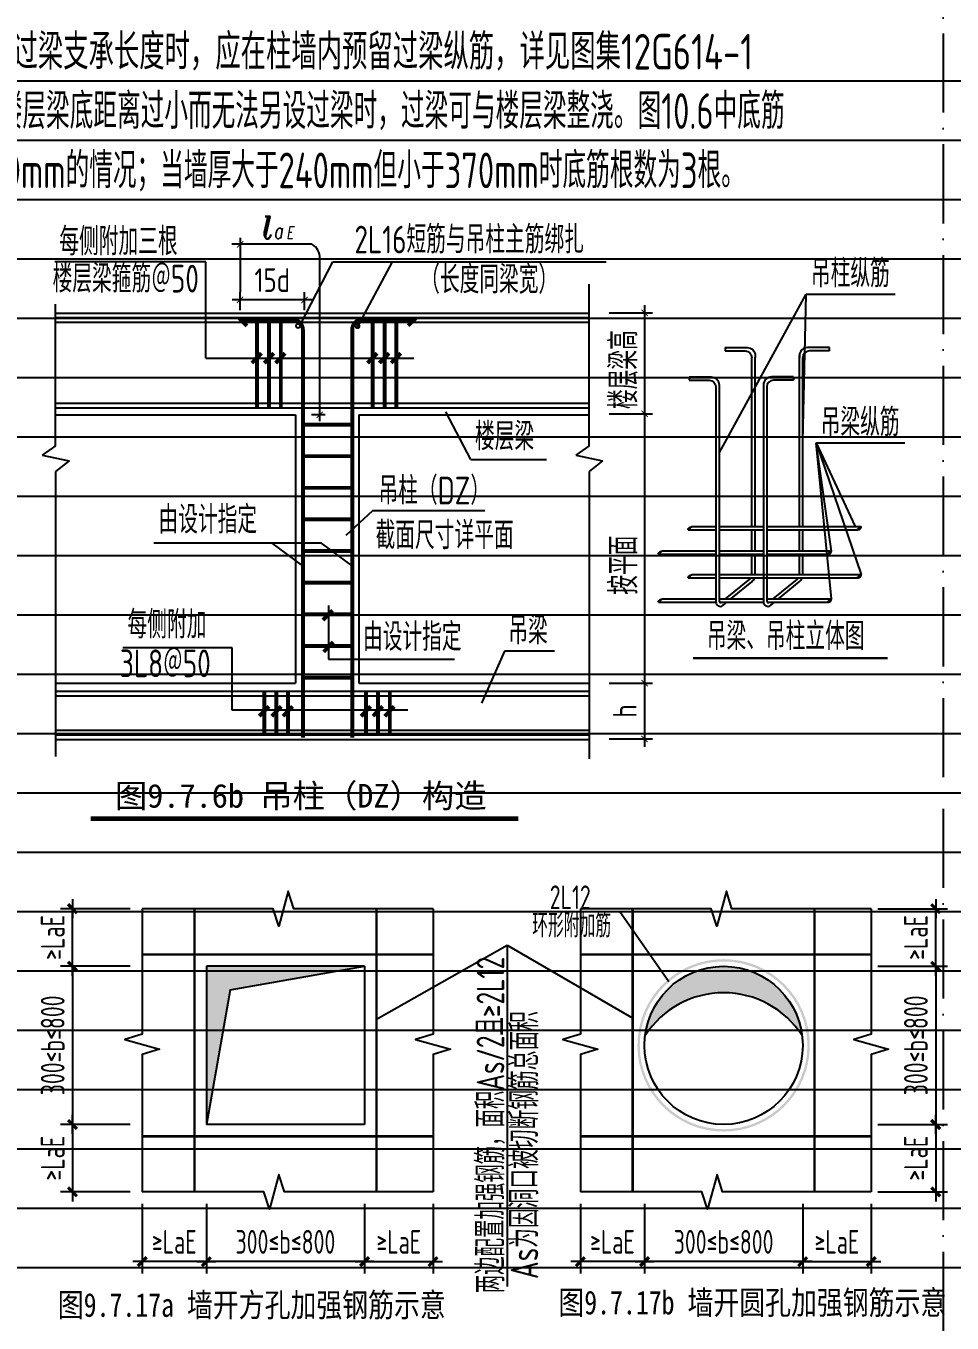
# Model space of a CAD drawing. Extents: x -1058961 to 23600, y -449123 to 2751847.
# Drawn here: x -628217 to -616504, y -3024 to 13374 of the extents above; entities that cross this region are included whole.
import ezdxf
from ezdxf.enums import TextEntityAlignment as Align

# ---------------------------------------------------------------- set-up
doc = ezdxf.new("R2010")
doc.units = 0
doc.header["$LTSCALE"] = 1000
doc.linetypes.add('D1', pattern=[14, 10, -2, 0, -2])
doc.layers.get('0').update_dxf_attribs({"linetype": 'CONTINUOUS'})
doc.layers.get('DEFPOINTS').update_dxf_attribs({"linetype": 'CONTINUOUS'})
doc.layers.add('S-1-TEXT', color=7, linetype='CONTINUOUS', lineweight=18)
for name, color, linetype in [('S-DETL-DIM', 151, 'CONTINUOUS'), ('S-DETL-HATCH', 253, 'CONTINUOUS'), ('S-DETL-LINE1', 2, 'CONTINUOUS'), ('S-DETL-RBAR', 1, 'CONTINUOUS'), ('S-DETL-TEXT', 7, 'CONTINUOUS')]:
    doc.layers.add(name, color=color, linetype=linetype)
doc.styles.add('-仿宋_GB2312', font='tssdeng2.shx', dxfattribs={"width": 0.8, "height": 300, "bigfont": '@extfont2.shx'})
doc.styles.add('TS', font='tssdeng.shx', dxfattribs={"width": 0.7, "bigfont": 'tssdchn.shx'})
doc.styles.add('TSSD_DIMENSION', font='Tssdeng.shx', dxfattribs={"width": 0.7, "bigfont": 'tssdchn.shx'})
doc.styles.add('TSSD_REIN', font='tssdeng.shx', dxfattribs={"width": 0.7, "height": 300, "bigfont": 'tssdchn.shx'})
doc.styles.add('zhh1', font='italict.shx', dxfattribs={"bigfont": 'hztxt.shx'})
doc.styles.add('黑体', font='simhei.ttf')
doc.dimstyles.new('DIM25', dxfattribs={"dimtxt": 300, "dimasz": 0.8, "dimexe": 150, "dimexo": 150, "dimgap": 100, "dimtad": 1, "dimdec": 0, "dimlfac": 0.25, "dimrnd": 1, "dimzin": 0, "dimdsep": 46, "dimtxsty": 'TS', "dimblk": '_DIMX', "dimcen": 0, "dimclrd": 256, "dimclre": 256, "dimclrt": 43, "dimadec": 1, "dimazin": 0, "dimtfac": 1, "dimtdec": 0, "dimtix": 1, "dimtmove": 2, "dimatfit": 3, "dimldrblk": 'ARCHTICK', "dimfxl": 0, "dimtolj": 1, "dimtzin": 1, "dimarcsym": 0})
doc.dimstyles.new('TSSD_100_100$0', dxfattribs={"dimtxt": 300, "dimasz": 80, "dimexe": 100, "dimexo": 250, "dimgap": 100, "dimtad": 1, "dimdec": 0, "dimzin": 0, "dimdsep": 46, "dimtxsty": 'TSSD_DIMENSION', "dimblk": 'ARCHTICK', "dimcen": 0, "dimdle": 100, "dimclrd": 3, "dimclre": 3, "dimclrt": 7, "dimadec": 0, "dimazin": 0, "dimtfac": 1, "dimtdec": 0, "dimtix": 1, "dimtmove": 2, "dimatfit": 3, "dimldrblk": 'ARCHTICK', "dimfxl": 0, "dimtolj": 1, "dimtzin": 0, "dimarcsym": 0})

# ---------------------------------------------------------------- blocks, each defined once
blk = doc.blocks.new('_DIMX')
blk.add_line((-150, 0), (150, 0))
at = {"const_width": 50}
blk.add_lwpolyline([(-70, -70), (70, 70)], dxfattribs=at)
blk = doc.blocks.new('*D3458')
at = {"layer": 'DEFPOINTS', "color": 0}
for p in [(-620393.7831878712, -1365.946174876037), (-618393.7831878712, -1365.946174875571), (-620393.7831878712, -2247.537053352426)]:
    blk.add_point(p, dxfattribs=at)
at = {"layer": 'S-DETL-DIM', "lineweight": -2}
for p, q in [((-620393.7831878712, -1515.946174876037), (-620393.7831878712, -2397.537053352426)), ((-618393.7831878712, -1515.946174875571), (-618393.7831878712, -2397.537053352426)), ((-618394.5831878713, -2247.537053352426), (-620392.9831878712, -2247.537053352426))]:
    blk.add_line(p, q, dxfattribs=at)
at = {"layer": 'S-DETL-DIM', "lineweight": -2, "xscale": 0.8, "yscale": 0.8, "zscale": 0.8, "rotation": 180}
blk.add_blockref('_DIMX', (-620393.7831878712, -2247.537053352426), dxfattribs=at)
at = {"layer": 'S-DETL-DIM', "lineweight": -2, "xscale": 0.8, "yscale": 0.8, "zscale": 0.8}
blk.add_blockref('_DIMX', (-618393.7831878712, -2247.537053352426), dxfattribs=at)
at = {"layer": 'S-DETL-DIM', "color": 43, "insert": (-619393.7831878712, -1997.537053352426), "char_height": 300, "attachment_point": 5, "style": 'TS'}
blk.add_mtext('\\A1;300≤b≤800', dxfattribs=at)
blk = doc.blocks.new('_ArchTick')
at = {"color": 0, "linetype": 'ByBlock', "const_width": 0.15}
blk.add_lwpolyline([(-0.5, -0.5), (0.5, 0.5)], dxfattribs=at)
blk = doc.blocks.new('*D3459')
at = {"layer": 'DEFPOINTS', "color": 0}
for p in [(-621205.5724913253, -1365.946174876968), (-620393.7831878712, -1365.946174876037), (-621205.5724913253, -2247.537053352426)]:
    blk.add_point(p, dxfattribs=at)
at = {"layer": 'S-DETL-DIM', "lineweight": -2}
for p, q in [((-621205.5724913253, -1515.946174876968), (-621205.5724913253, -2397.537053352426)), ((-620393.7831878712, -1515.946174876037), (-620393.7831878712, -2397.537053352426)), ((-620394.5831878713, -2247.537053352426), (-621204.7724913253, -2247.537053352426))]:
    blk.add_line(p, q, dxfattribs=at)
at = {"layer": 'S-DETL-DIM', "lineweight": -2, "xscale": 0.8, "yscale": 0.8, "zscale": 0.8, "rotation": 180}
blk.add_blockref('_DIMX', (-621205.5724913253, -2247.537053352426), dxfattribs=at)
at = {"layer": 'S-DETL-DIM', "lineweight": -2, "xscale": 0.8, "yscale": 0.8, "zscale": 0.8}
blk.add_blockref('_DIMX', (-620393.7831878712, -2247.537053352426), dxfattribs=at)
at = {"layer": 'S-DETL-DIM', "color": 43, "insert": (-620799.6778395983, -1997.537053352426), "char_height": 300, "attachment_point": 5, "style": 'TS'}
blk.add_mtext('\\A1;≥LaE', dxfattribs=at)
blk = doc.blocks.new('*D3460')
at = {"layer": 'DEFPOINTS', "color": 0}
for p in [(-618393.7831878712, -1365.946174876037), (-617526.7375479917, -1365.946174877899), (-617526.7375479917, -2247.537053352426)]:
    blk.add_point(p, dxfattribs=at)
at = {"layer": 'S-DETL-DIM', "lineweight": -2}
for p, q in [((-618393.7831878712, -1515.946174876037), (-618393.7831878712, -2397.537053352426)), ((-617526.7375479917, -1515.946174877899), (-617526.7375479917, -2397.537053352426)), ((-618392.9831878712, -2247.537053352426), (-617527.5375479917, -2247.537053352426))]:
    blk.add_line(p, q, dxfattribs=at)
at = {"layer": 'S-DETL-DIM', "lineweight": -2, "xscale": 0.8, "yscale": 0.8, "zscale": 0.8, "rotation": 180}
blk.add_blockref('_DIMX', (-618393.7831878712, -2247.537053352426), dxfattribs=at)
at = {"layer": 'S-DETL-DIM', "lineweight": -2, "xscale": 0.8, "yscale": 0.8, "zscale": 0.8}
blk.add_blockref('_DIMX', (-617526.7375479917, -2247.537053352426), dxfattribs=at)
at = {"layer": 'S-DETL-DIM', "color": 43, "insert": (-617960.2603679314, -1997.537053352426), "char_height": 300, "attachment_point": 5, "style": 'TS'}
blk.add_mtext('\\A1;≥LaE', dxfattribs=at)
blk = doc.blocks.new('*D3461')
at = {"layer": 'DEFPOINTS', "color": 0}
for p in [(-617593.3847842718, -513.6466875609185), (-617593.3847842732, -1365.946174876968), (-616711.7939057964, -1365.946174876968)]:
    blk.add_point(p, dxfattribs=at)
at = {"layer": 'S-DETL-DIM', "lineweight": -2}
for p, q in [((-617443.3847842718, -513.6466875609185), (-616561.7939057964, -513.6466875609188)), ((-616711.7939057964, -514.4466875609186), (-616711.7939057964, -1365.146174876968)), ((-617443.3847842732, -1365.946174876968), (-616561.7939057964, -1365.946174876968))]:
    blk.add_line(p, q, dxfattribs=at)
at = {"layer": 'S-DETL-DIM', "lineweight": -2, "xscale": 0.8, "yscale": 0.8, "zscale": 0.8}
for p, rotation in [((-616711.7939057964, -513.6466875609186), 90), ((-616711.7939057964, -1365.946174876968), 270)]:
    blk.add_blockref('_DIMX', p, dxfattribs=dict(at, rotation=rotation))
at = {"layer": 'S-DETL-DIM', "color": 43, "insert": (-616961.7939057964, -939.7964312190427), "char_height": 300, "attachment_point": 5, "rotation": 90, "style": 'TS'}
blk.add_mtext('\\A1;≥LaE', dxfattribs=at)
blk = doc.blocks.new('*D3462')
at = {"layer": 'DEFPOINTS', "color": 0}
for p in [(-617593.3847842709, 2213.91191531744), (-616711.7939057964, 2213.911915317439), (-617593.3847842718, 1486.353312439081)]:
    blk.add_point(p, dxfattribs=at)
at = {"layer": 'S-DETL-DIM', "lineweight": -2}
for p, q in [((-617443.3847842709, 2213.911915317439), (-616561.7939057964, 2213.911915317439)), ((-616711.7939057964, 2214.711915317439), (-616711.7939057964, 2215.511915317439)), ((-616711.7939057964, 1486.353312439081), (-616711.7939057964, 2213.911915317439)), ((-617443.3847842718, 1486.353312439081), (-616561.7939057964, 1486.353312439081)), ((-616711.7939057964, 1485.553312439081), (-616711.7939057964, 1484.753312439081))]:
    blk.add_line(p, q, dxfattribs=at)
at = {"layer": 'S-DETL-DIM', "lineweight": -2, "xscale": 0.8, "yscale": 0.8, "zscale": 0.8}
for p, rotation in [((-616711.7939057964, 2213.911915317439), 270), ((-616711.7939057964, 1486.353312439081), 90)]:
    blk.add_blockref('_DIMX', p, dxfattribs=dict(at, rotation=rotation))
at = {"layer": 'S-DETL-DIM', "color": 43, "insert": (-616961.7939057964, 1850.132613878161), "char_height": 300, "attachment_point": 5, "rotation": 90, "style": 'TS'}
blk.add_mtext('\\A1;≥LaE', dxfattribs=at)
blk = doc.blocks.new('*D3463')
at = {"layer": 'DEFPOINTS', "color": 0}
for p in [(-617593.3847842718, 1486.353312439081), (-617593.3847842718, -513.6466875609185), (-616711.7939057964, -513.6466875609186)]:
    blk.add_point(p, dxfattribs=at)
at = {"layer": 'S-DETL-DIM', "lineweight": -2}
for p, q in [((-617443.3847842718, 1486.353312439081), (-616561.7939057964, 1486.353312439081)), ((-616711.7939057964, 1485.553312439081), (-616711.7939057964, -512.8466875609187)), ((-617443.3847842718, -513.6466875609185), (-616561.7939057964, -513.6466875609188))]:
    blk.add_line(p, q, dxfattribs=at)
at = {"layer": 'S-DETL-DIM', "lineweight": -2, "xscale": 0.8, "yscale": 0.8, "zscale": 0.8}
for p, rotation in [((-616711.7939057964, 1486.353312439081), 90), ((-616711.7939057964, -513.6466875609186), 270)]:
    blk.add_blockref('_DIMX', p, dxfattribs=dict(at, rotation=rotation))
at = {"layer": 'S-DETL-DIM', "color": 43, "insert": (-616961.7939057964, 486.3533124389822), "char_height": 300, "attachment_point": 5, "rotation": 90, "style": 'TS'}
blk.add_mtext('\\A1;300≤b≤800', dxfattribs=at)
blk = doc.blocks.new('*D3464')
at = {"layer": 'DEFPOINTS', "color": 0}
for p in [(-625935.4302260833, -1365.946174876968), (-623935.4302260833, -1365.946174876502), (-625935.4302260833, -2247.537053352891)]:
    blk.add_point(p, dxfattribs=at)
at = {"layer": 'S-DETL-DIM', "lineweight": -2}
for p, q in [((-625935.4302260833, -1515.946174876968), (-625935.4302260833, -2397.537053352891)), ((-623935.4302260833, -1515.946174876502), (-623935.4302260833, -2397.537053352891)), ((-623936.2302260833, -2247.537053352891), (-625934.6302260832, -2247.537053352891))]:
    blk.add_line(p, q, dxfattribs=at)
at = {"layer": 'S-DETL-DIM', "lineweight": -2, "xscale": 0.8, "yscale": 0.8, "zscale": 0.8, "rotation": 180}
blk.add_blockref('_DIMX', (-625935.4302260833, -2247.537053352891), dxfattribs=at)
at = {"layer": 'S-DETL-DIM', "lineweight": -2, "xscale": 0.8, "yscale": 0.8, "zscale": 0.8}
blk.add_blockref('_DIMX', (-623935.4302260833, -2247.537053352891), dxfattribs=at)
at = {"layer": 'S-DETL-DIM', "color": 43, "insert": (-624935.4302260833, -1997.537053352891), "char_height": 300, "attachment_point": 5, "style": 'TS'}
blk.add_mtext('\\A1;300≤b≤800', dxfattribs=at)
blk = doc.blocks.new('*D3465')
at = {"layer": 'DEFPOINTS', "color": 0}
for p in [(-626747.2195295369, -1365.946174877899), (-625935.4302260833, -1365.946174876968), (-626747.2195295369, -2247.537053353357)]:
    blk.add_point(p, dxfattribs=at)
at = {"layer": 'S-DETL-DIM', "lineweight": -2}
for p, q in [((-626747.2195295369, -1515.946174877899), (-626747.2195295369, -2397.537053353357)), ((-625935.4302260833, -1515.946174876968), (-625935.4302260833, -2397.537053353357)), ((-625936.2302260833, -2247.537053353357), (-626746.4195295369, -2247.537053353357))]:
    blk.add_line(p, q, dxfattribs=at)
at = {"layer": 'S-DETL-DIM', "lineweight": -2, "xscale": 0.8, "yscale": 0.8, "zscale": 0.8, "rotation": 180}
blk.add_blockref('_DIMX', (-626747.2195295369, -2247.537053353357), dxfattribs=at)
at = {"layer": 'S-DETL-DIM', "lineweight": -2, "xscale": 0.8, "yscale": 0.8, "zscale": 0.8}
blk.add_blockref('_DIMX', (-625935.4302260833, -2247.537053353357), dxfattribs=at)
at = {"layer": 'S-DETL-DIM', "color": 43, "insert": (-626341.3248778101, -1997.537053353357), "char_height": 300, "attachment_point": 5, "style": 'TS'}
blk.add_mtext('\\A1;≥LaE', dxfattribs=at)
blk = doc.blocks.new('*D3466')
at = {"layer": 'DEFPOINTS', "color": 0}
for p in [(-623935.4302260833, -1365.946174876968), (-623068.3845862037, -1365.946174877899), (-623068.3845862037, -2247.537053353357)]:
    blk.add_point(p, dxfattribs=at)
at = {"layer": 'S-DETL-DIM', "lineweight": -2}
for p, q in [((-623935.4302260833, -1515.946174876968), (-623935.4302260833, -2397.537053353357)), ((-623068.3845862037, -1515.946174877899), (-623068.3845862037, -2397.537053353357)), ((-623934.6302260832, -2247.537053353357), (-623069.1845862038, -2247.537053353357))]:
    blk.add_line(p, q, dxfattribs=at)
at = {"layer": 'S-DETL-DIM', "lineweight": -2, "xscale": 0.8, "yscale": 0.8, "zscale": 0.8, "rotation": 180}
blk.add_blockref('_DIMX', (-623935.4302260833, -2247.537053353357), dxfattribs=at)
at = {"layer": 'S-DETL-DIM', "lineweight": -2, "xscale": 0.8, "yscale": 0.8, "zscale": 0.8}
blk.add_blockref('_DIMX', (-623068.3845862037, -2247.537053353357), dxfattribs=at)
at = {"layer": 'S-DETL-DIM', "color": 43, "insert": (-623501.9074061435, -1997.537053353357), "char_height": 300, "attachment_point": 5, "style": 'TS'}
blk.add_mtext('\\A1;≥LaE', dxfattribs=at)
blk = doc.blocks.new('*D3467')
at = {"layer": 'DEFPOINTS', "color": 0}
for p in [(-626747.2195295369, -513.6466875609185), (-627628.8104080124, -1365.946174875571), (-626747.2195295369, -1365.946174875571)]:
    blk.add_point(p, dxfattribs=at)
at = {"layer": 'S-DETL-DIM', "lineweight": -2}
for p, q in [((-626897.2195295369, -513.6466875609185), (-627778.8104080124, -513.6466875609182)), ((-627628.8104080124, -514.4466875609182), (-627628.8104080124, -1365.146174875571)), ((-626897.2195295369, -1365.946174875571), (-627778.8104080124, -1365.946174875571))]:
    blk.add_line(p, q, dxfattribs=at)
at = {"layer": 'S-DETL-DIM', "lineweight": -2, "xscale": 0.8, "yscale": 0.8, "zscale": 0.8}
for p, rotation in [((-627628.8104080124, -513.6466875609183), 90), ((-627628.8104080124, -1365.946174875571), 270)]:
    blk.add_blockref('_DIMX', p, dxfattribs=dict(at, rotation=rotation))
at = {"layer": 'S-DETL-DIM', "color": 43, "insert": (-627878.8104080124, -939.7964312183456), "char_height": 300, "attachment_point": 5, "rotation": 90, "style": 'TS'}
blk.add_mtext('\\A1;≥LaE', dxfattribs=at)
blk = doc.blocks.new('*D3468')
at = {"layer": 'DEFPOINTS', "color": 0}
for p in [(-627628.8104080124, 2213.911915316974), (-626747.2195295369, 2213.911915316974), (-626747.2195295369, 1486.353312439081)]:
    blk.add_point(p, dxfattribs=at)
at = {"layer": 'S-DETL-DIM', "lineweight": -2}
for p, q in [((-626897.2195295369, 2213.911915316974), (-627778.8104080124, 2213.911915316975)), ((-627628.8104080124, 2214.711915316974), (-627628.8104080124, 2215.511915316974)), ((-627628.8104080124, 1486.353312439082), (-627628.8104080124, 2213.911915316974)), ((-626897.2195295369, 1486.353312439081), (-627778.8104080124, 1486.353312439082)), ((-627628.8104080124, 1485.553312439082), (-627628.8104080124, 1484.753312439082))]:
    blk.add_line(p, q, dxfattribs=at)
at = {"layer": 'S-DETL-DIM', "lineweight": -2, "xscale": 0.8, "yscale": 0.8, "zscale": 0.8}
for p, rotation in [((-627628.8104080124, 2213.911915316974), 270), ((-627628.8104080124, 1486.353312439082), 90)]:
    blk.add_blockref('_DIMX', p, dxfattribs=dict(at, rotation=rotation))
at = {"layer": 'S-DETL-DIM', "color": 43, "insert": (-627878.8104080124, 1850.132613877927), "char_height": 300, "attachment_point": 5, "rotation": 90, "style": 'TS'}
blk.add_mtext('\\A1;≥LaE', dxfattribs=at)
blk = doc.blocks.new('*D3469')
at = {"layer": 'DEFPOINTS', "color": 0}
for p in [(-626747.2195295369, 1486.353312439081), (-627628.8104080124, -513.6466875609183), (-626747.2195295369, -513.6466875609185)]:
    blk.add_point(p, dxfattribs=at)
at = {"layer": 'S-DETL-DIM', "lineweight": -2}
for p, q in [((-626897.2195295369, 1486.353312439081), (-627778.8104080124, 1486.353312439082)), ((-627628.8104080124, 1485.553312439082), (-627628.8104080124, -512.8466875609183)), ((-626897.2195295369, -513.6466875609185), (-627778.8104080124, -513.6466875609182))]:
    blk.add_line(p, q, dxfattribs=at)
at = {"layer": 'S-DETL-DIM', "lineweight": -2, "xscale": 0.8, "yscale": 0.8, "zscale": 0.8}
for p, rotation in [((-627628.8104080124, 1486.353312439082), 90), ((-627628.8104080124, -513.6466875609183), 270)]:
    blk.add_blockref('_DIMX', p, dxfattribs=dict(at, rotation=rotation))
at = {"layer": 'S-DETL-DIM', "color": 43, "insert": (-627878.8104080124, 486.3533124389808), "char_height": 300, "attachment_point": 5, "rotation": 90, "style": 'TS'}
blk.add_mtext('\\A1;300≤b≤800', dxfattribs=at)
blk = doc.blocks.new('*D3481')
at = {"layer": 'DEFPOINTS', "color": 0}
for p in [(-621093.0319713427, 5065.464528262411), (-621093.0319713427, 4359.345518837945), (-620392.9686618735, 4359.345518837944)]:
    blk.add_point(p, dxfattribs=at)
at = {"layer": 'S-DETL-DIM', "color": 3, "lineweight": -2}
for p, q in [((-620392.9686618735, 5165.464528262411), (-620392.9686618735, 4259.345518837944)), ((-620843.0319713427, 5065.464528262411), (-620292.9686618735, 5065.464528262411)), ((-620843.0319713427, 4359.345518837945), (-620292.9686618735, 4359.345518837944))]:
    blk.add_line(p, q, dxfattribs=at)
at = {"layer": 'S-DETL-DIM', "color": 3, "lineweight": -2, "xscale": 80, "yscale": 80, "zscale": 80}
for p, rotation in [((-620392.9686618735, 5065.464528262411), 90), ((-620392.9686618735, 4359.345518837944), 270)]:
    blk.add_blockref('_ArchTick', p, dxfattribs=dict(at, rotation=rotation))
at = {"layer": 'S-DETL-DIM', "color": 7, "insert": (-620642.9686618735, 4712.405023550078), "char_height": 300, "attachment_point": 5, "rotation": 90, "style": '-仿宋_GB2312'}
blk.add_mtext('\\A1;h', dxfattribs=at)
blk = doc.blocks.new('*D3482')
at = {"layer": 'DEFPOINTS', "color": 0}
for p in [(-625509.4784509687, 9910.096041146462), (-625509.4784509687, 9530.439719908201), (-624694.7323478403, 9530.439719908201)]:
    blk.add_point(p, dxfattribs=at)
at = {"layer": 'S-DETL-DIM', "color": 3, "lineweight": -2}
for p, q in [((-625509.4784509687, 9780.439719908201), (-625509.4784509687, 10010.09604114646)), ((-624694.7323478403, 9780.439719908201), (-624694.7323478403, 10010.09604114646)), ((-624594.7323478403, 9910.096041146462), (-625609.4784509687, 9910.096041146462))]:
    blk.add_line(p, q, dxfattribs=at)
at = {"layer": 'S-DETL-DIM', "color": 3, "lineweight": -2, "xscale": 80, "yscale": 80, "zscale": 80, "rotation": 180}
blk.add_blockref('_ArchTick', (-625509.4784509687, 9910.096041146462), dxfattribs=at)
at = {"layer": 'S-DETL-DIM', "color": 3, "lineweight": -2, "xscale": 80, "yscale": 80, "zscale": 80}
blk.add_blockref('_ArchTick', (-624694.7323478403, 9910.096041146462), dxfattribs=at)
at = {"layer": 'S-DETL-DIM', "color": 7, "insert": (-625102.1053994045, 10160.09604114646), "char_height": 300, "attachment_point": 5, "style": '-仿宋_GB2312'}
blk.add_mtext('\\A1;15d', dxfattribs=at)

msp = doc.modelspace()

# ---------------------------------------------------------------- hatches: boundary and pattern name
at = {"layer": 'S-DETL-HATCH'}
msp.add_hatch(color=256, dxfattribs=at).paths.add_polyline_path([(-625935.4302260833, 1486.353312439081), (-625935.4302260833, -513.6466875590559), (-625635.430226087, 1186.353312439081), (-623935.4302260833, 1486.353312439081)])
at = {"layer": 'S-DETL-HATCH', "linetype": 'ByBlock'}
msp.add_hatch(color=256, dxfattribs=at).paths.add_polyline_path([(-620386.1031502424, 610.0508964180772, -0.5455023940462849), (-618401.4632255038, 610.0508964218025, 0.8830845385063405)])
at = {"layer": 'S-DETL-RBAR'}
h = msp.add_hatch(color=256, dxfattribs=at)
h.paths.add_polyline_path([(-620483.7831878712, 486.3533124390815, 1), (-618303.7831878712, 486.3533124390815, 1)])
h.paths.add_polyline_path([(-618333.7831878712, 486.3533124390815, -1), (-620453.7831878712, 486.3533124390815, -1)], flags=16)

# ---------------------------------------------------------------- linework, layer by layer
at = {"layer": 'DEFPOINTS', "color": 252, "linetype": 'D1', "ltscale": 0.1}
msp.add_line((-616618.3117456612, 42680.12902830986), (-616618.3117456607, -11319.87097169014), dxfattribs=at)
at = {"layer": 'DEFPOINTS', "color": 252}
for p, q in [((-652962.3117456607, 12680.12902830986), (-579402.311745661, 12680.12902830986)), ((-652962.3117456607, 11930.12902830986), (-579402.311745661, 11930.12902830986)), ((-652962.3117456607, 11180.12902830986), (-579402.311745661, 11180.12902830986)), ((-652962.3117456607, 10430.12902830986), (-579402.3117456611, 10430.12902830986)), ((-652962.3117456607, 9680.129028309864), (-579402.3117456611, 9680.129028309864)), ((-652962.3117456607, 8930.129028309864), (-579402.3117456611, 8930.129028309864)), ((-652962.3117456607, 8180.129028309864), (-579402.3117456611, 8180.129028309864)), ((-652962.3117456607, 7430.129028309864), (-579402.3117456611, 7430.129028309864)), ((-652962.3117456607, 6680.129028309864), (-579402.3117456611, 6680.129028309864)), ((-652962.3117456607, 5930.129028309864), (-579402.3117456611, 5930.129028309864)), ((-652962.3117456607, 5180.129028309864), (-579402.3117456611, 5180.129028309864)), ((-652962.3117456607, 4430.129028309864), (-579402.3117456611, 4430.129028309864)), ((-652962.3117456607, 3680.129028309864), (-579402.3117456611, 3680.129028309864)), ((-652962.3117456607, 2930.129028309864), (-579402.3117456611, 2930.129028309864)), ((-652962.3117456607, 2180.129028309864), (-579402.3117456611, 2180.129028309864)), ((-652962.3117456607, 1430.129028309864), (-579402.3117456611, 1430.129028309864)), ((-652962.3117456607, 680.1290283098642), (-579402.3117456611, 680.1290283098642)), ((-652962.3117456607, -69.87097169013578), (-579402.3117456611, -69.87097169013578)), ((-652962.3117456607, -819.8709716901358), (-579402.3117456611, -819.8709716901358)), ((-652962.3117456607, -1569.870971690136), (-579402.3117456611, -1569.870971690136)), ((-652962.3117456607, -2319.870971690136), (-579402.3117456611, -2319.870971690136))]:
    msp.add_line(p, q, dxfattribs=at)
at = {"layer": 'S-DETL-DIM'}
for p, q in [((-625509.4784509687, 10695.83782961711), (-625509.4784509687, 10010.09604114646)), ((-624601.9724204274, 10613.02208871141), (-625612.1889248112, 10613.02208871141)), ((-624501.9724204274, 8376.269642332365), (-624501.9724204274, 10431.13921138018)), ((-624432.2694113095, 8457.905023393483), (-624606.9283328251, 8457.905023393483))]:
    msp.add_line(p, q, dxfattribs=at)
at = {"layer": 'S-DETL-DIM', "linetype": 'ByBlock'}
for p, q in [((-621093.0319713427, 8066.996565151756), (-621093.0319713427, 10107.20026124202)), ((-627841.3796939113, 8066.996565151756), (-627841.3796939113, 9856.039890214131)), ((-627841.3796939113, 8066.996565151756), (-628011.0624090842, 7945.635441431572)), ((-621093.0319713427, 8066.996565151756), (-621262.7146865156, 7945.635441431572)), ((-628011.0624090842, 7945.635441431572), (-627672.302627521, 7875.373639070691)), ((-627672.302627521, 7875.373639070691), (-627841.3796939113, 7741.237842005008)), ((-621262.7146865156, 7945.635441431572), (-620923.9549049529, 7875.373639070691)), ((-620923.9549049529, 7875.373639070691), (-621093.0319713427, 7741.237842005008)), ((-627841.3796939113, 7741.237842005008), (-627841.3796939113, 4139.723581022379)), ((-621093.0319713427, 7741.237842005008), (-621093.0319713427, 4110.585278425628))]:
    msp.add_line(p, q, dxfattribs=at)
at = {"layer": 'S-DETL-DIM', "color": 3}
for p, q in [((-620392.9686618735, 9845.572943184787), (-620392.9686618735, 8370.62380656114)), ((-620843.0319713427, 9745.572943184787), (-620292.9686618735, 9745.572943184787)), ((-620392.9686618735, 8570.62380656114), (-620392.9686618735, 4965.464528262411)), ((-620843.0319713427, 8470.62380656114), (-620292.9686618735, 8470.62380656114)), ((-620843.0319713427, 8470.62380656114), (-620292.9686618735, 8470.62380656114)), ((-620843.0319713427, 5065.464528262411), (-620292.9686618735, 5065.464528262411))]:
    msp.add_line(p, q, dxfattribs=at)
at = {"layer": 'S-DETL-DIM'}
for points in [[(-623068.3845862037, 2213.91191531744), (-624830.900049785, 2213.91191531744), (-624900.900049785, 2433.91191531744), (-625020.900049785, 1993.91191531744), (-625090.900049785, 2213.91191531744), (-626747.2195295369, 2213.91191531744)], [(-617526.7375479917, 2213.91191531744), (-619289.253011573, 2213.91191531744), (-619359.253011573, 2433.91191531744), (-619479.253011573, 1993.91191531744), (-619549.253011573, 2213.91191531744), (-621205.5724913249, 2213.91191531744)], [(-626747.2195295369, 2213.91191531744), (-626747.2195295369, 629.3722597158339), (-626967.2195295369, 559.3722597158339), (-626527.2195295369, 439.3722597158339), (-626747.2195295369, 369.3722597158339), (-626747.2195295369, -1365.946174876968)], [(-623068.3845862037, 2213.911915316508), (-623068.3845862037, 629.3722597153683), (-623288.3845862037, 559.3722597153683), (-622848.3845862037, 439.3722597153683), (-623068.3845862037, 369.3722597153683), (-623068.3845862037, -1365.946174876968)], [(-621205.5724913249, 2213.91191531744), (-621205.5724913249, 629.3722597158339), (-621425.5724913249, 559.3722597158339), (-620985.5724913249, 439.3722597158339), (-621205.5724913249, 369.3722597158339), (-621205.5724913249, -1365.946174876968)], [(-617526.7375479917, 2213.911915316508), (-617526.7375479917, 629.3722597153683), (-617746.7375479917, 559.3722597153683), (-617306.7375479917, 439.3722597153683), (-617526.7375479917, 369.3722597153683), (-617526.7375479917, -1365.946174876968)], [(-623068.3845862037, -1365.946174876968), (-624948.7893198429, -1365.946174876968), (-625018.7893198429, -1145.946174876968), (-625138.7893198429, -1585.946174876968), (-625208.7893198429, -1365.946174876968), (-626747.2195295369, -1365.946174876968)], [(-617526.7375479917, -1365.946174876968), (-619407.1422816309, -1365.946174876968), (-619477.1422816309, -1145.946174876968), (-619597.1422816309, -1585.946174876968), (-619667.1422816309, -1365.946174876968), (-621205.5724913249, -1365.946174876968)]]:
    msp.add_lwpolyline(points, dxfattribs=at)
msp.add_arc((-624686.925006756, 10447.9045742967), 185.6898906523232, 354.9115697747851, 62.77428252487049, dxfattribs=at)
at = {"layer": 'S-DETL-HATCH', "linetype": 'ByBlock'}
for q in [(-623935.4302260833, 1486.353312439081), (-625935.4302260833, -513.6466875609185)]:
    msp.add_line((-625635.4302260833, 1186.353312439081), q, dxfattribs=at)
msp.add_arc((-619393.7831878712, -28.8394905377354), 1180.203302089986, 32.77485498044798, 147.225145019552, dxfattribs=at)
at = {"layer": 'S-DETL-LINE1', "linetype": 'ByBlock'}
for p, q in [((-627841.3796939113, 9743.749604654295), (-621093.0319713427, 9743.749604654295)), ((-627841.3796939113, 8457.905023393483), (-624807.3652747137, 8457.905023393483)), ((-624007.3652747137, 8457.905023393483), (-621093.0319713427, 8457.905023393483)), ((-627841.3796939113, 5065.464528262411), (-624807.3652747137, 5065.464528262411)), ((-624007.3652747137, 5065.464528262411), (-621093.0319713427, 5065.464528262411)), ((-627841.3796939113, 4354.146476408729), (-621093.0319713427, 4354.146476408729))]:
    msp.add_line(p, q, dxfattribs=at)
at = {"layer": 'S-DETL-LINE1'}
for p, q in [((-624807.3652747137, 8457.905023393483), (-624807.3652747137, 5065.464528262411)), ((-624007.3652747137, 8457.905023393483), (-624007.3652747137, 5065.464528262411)), ((-623935.4302260833, 1486.353312439081), (-625935.4302260833, 1486.353312439081)), ((-625935.4302260833, 1486.353312439081), (-625935.4302260833, -513.6466875609185)), ((-623935.4302260833, 1486.353312439081), (-623935.4302260833, -513.6466875609185)), ((-623935.4302260833, -513.6466875609185), (-625935.4302260833, -513.6466875609185))]:
    msp.add_line(p, q, dxfattribs=at)
msp.add_circle((-619393.7831878712, 486.3533124390815), 1000, dxfattribs=at)
at = {"layer": 'S-DETL-RBAR', "linetype": 'Continuous'}
for p, q in [((-627841.0995808718, 9687.357352684514), (-621093.0319713427, 9687.357352684514)), ((-627841.0995808718, 9629.14542395834), (-621093.0319713427, 9629.14542395834)), ((-627841.0995808718, 8603.945274894853), (-621093.0319713427, 8603.945274894853)), ((-627841.0995808718, 8545.733346168214), (-621093.0319713427, 8545.733346168214)), ((-627841.0995808718, 4963.141672455968), (-621093.0319713427, 4963.141672455968)), ((-627841.0995808718, 4904.929743729794), (-621093.0319713427, 4904.929743729794)), ((-627841.0995808718, 4470.222159306781), (-621093.0319713427, 4470.222159306781)), ((-627841.0995808718, 4412.010230580141), (-621093.0319713427, 4412.010230580141))]:
    msp.add_line(p, q, dxfattribs=at)
at = {"layer": 'S-DETL-RBAR'}
for p, q in [((-619375.6074233385, 9308.474435859156), (-619375.6074233385, 9266.474435859156)), ((-618053.2544878627, 9266.474435859156), (-618053.2544878627, 9308.474435859156)), ((-619831.0895449737, 8936.590053600521), (-619831.0895449737, 8894.590053600521)), ((-618508.7366094984, 8936.590053600521), (-618508.7366094984, 8894.590053600521)), ((-619842.7253669159, 7003.567175325268), (-619492.0895449737, 7003.567175325268)), ((-619791.283978083, 7045.567175325268), (-619492.0895449737, 7045.567175325268)), ((-619450.0895449737, 7045.567175325268), (-618889.7366094984, 7045.567175325268)), ((-619450.0895449737, 7003.567175325268), (-618889.7366094984, 7003.567175325268)), ((-618847.7366094984, 7045.567175325268), (-617652.9111872179, 7045.567175325268)), ((-618847.7366094984, 7003.567175325268), (-617704.3525760508, 7003.567175325268)), ((-620167.2754812873, 6738.583956309856), (-619492.0895449737, 6738.583956309856)), ((-619450.0895449737, 6738.583956309856), (-618889.7366094984, 6738.583956309856)), ((-618847.7366094984, 6738.583956309856), (-618028.9026904221, 6738.583956309856)), ((-620218.7168701201, 6696.583956309856), (-619492.0895449737, 6696.583956309856)), ((-619450.0895449737, 6696.583956309856), (-618889.7366094984, 6696.583956309856)), ((-618847.7366094984, 6696.583956309856), (-618080.344079255, 6696.583956309856)), ((-619842.7253669159, 6395.377995395364), (-619492.0677931391, 6395.377995395364)), ((-619791.283978083, 6437.377995395364), (-619492.0895449737, 6437.377995395364)), ((-619450.0895449737, 6437.377995395364), (-617652.9111872179, 6437.377995395364)), ((-619443.1804301612, 6395.377995395364), (-617704.3525760508, 6395.377995395364)), ((-620218.7168701201, 6088.394776379952), (-619492.0677931391, 6088.394776379952)), ((-620167.2754812873, 6130.394776379952), (-619492.0895449737, 6130.394776379952)), ((-619450.0895449737, 6130.394776379952), (-618889.7366094984, 6130.394776379952)), ((-619443.1804301612, 6088.394776379952), (-618889.7148576634, 6088.394776379952)), ((-618847.7366094984, 6130.394776379952), (-618028.9026904221, 6130.394776379952)), ((-618840.8274946854, 6088.394776379952), (-618080.344079255, 6088.394776379952))]:
    msp.add_line(p, q, dxfattribs=at)
for points, const_width in [([(-624838.3454817383, 9657.644218027854), (-625498.3569141085, 9657.644218027854), (-625421.8155571771, 9582.197188786493)], 50), ([(-623966.8581309145, 9660.18156927012), (-623306.8466985443, 9660.18156927012), (-623383.3880554758, 9584.734540029225)], 50), ([(-625293.7431819754, 9628.281754720752), (-625293.7431819754, 8545.733346168214)], 50), ([(-625143.7431819754, 9628.281754720752), (-625143.7431819754, 8545.733346168214)], 50), ([(-624993.7431819754, 9628.281754720752), (-624993.7431819754, 8545.733346168214)], 50), ([(-624714.6906991325, 4376.86286659984), (-624714.6906991325, 9537.127004710754)], 50), ([(-624090.1849969834, 4376.86286659984), (-624090.1849969834, 9537.127004710754)], 50), ([(-623832.09717393, 9628.281754720752), (-623832.09717393, 8545.733346168214)], 50), ([(-623682.09717393, 9628.281754720752), (-623682.09717393, 8545.733346168214)], 50), ([(-623532.09717393, 9628.281754720752), (-623532.09717393, 8545.733346168214)], 50), ([(-624714.6906991325, 8334.659333139454), (-624090.1849969834, 8334.659333139454)], 50), ([(-624714.6906991325, 7934.659333139454), (-624090.1849969834, 7934.659333139454)], 50), ([(-624714.6906991325, 7534.659333139454), (-624090.1849969834, 7534.659333139454)], 50), ([(-624714.6906991325, 7134.659333139454), (-624090.1849969834, 7134.659333139454)], 50), ([(-624714.6906991325, 6734.659333139454), (-624090.1849969834, 6734.659333139454)], 50), ([(-624714.6906991325, 6334.659333139454), (-624090.1849969834, 6334.659333139454)], 50), ([(-624714.6906991325, 5934.659333139454), (-624090.1849969834, 5934.659333139454)], 50), ([(-624714.6906991325, 5534.659333139454), (-624090.1849969834, 5534.659333139454)], 50), ([(-624714.6906991325, 5134.659333139454), (-624090.1849969834, 5134.659333139454)], 50), ([(-625201.4152817567, 4973.921718819794), (-625201.4152817567, 4401.284746514895)], 50), ([(-625051.4152817567, 4973.921718819794), (-625051.4152817567, 4401.284746514895)], 50), ([(-624901.4152817567, 4973.921718819794), (-624901.4152817567, 4401.284746514895)], 50), ([(-623914.8739839824, 4973.921718819794), (-623914.8739839824, 4401.284746514895)], 50), ([(-623764.8739839824, 4973.921718819794), (-623764.8739839824, 4401.284746514895)], 50), ([(-623614.8739839824, 4973.921718819794), (-623614.8739839824, 4401.284746514895)], 50), ([(-626085.4302260833, -1365.946174876968), (-626085.4302260833, 2213.91191531744), (-626085.4302260833, 2213.91191531744)], 30), ([(-623785.430226087, -1365.946174876968), (-623785.430226087, 2213.91191531744), (-623785.430226087, 2213.91191531744)], 30), ([(-620543.7831878712, -1365.946174876968), (-620543.7831878712, 2213.91191531744)], 30), ([(-618243.7831878712, -1365.946174876968), (-618243.7831878712, 2213.91191531744)], 30), ([(-623068.3845862, 1636.353312439081), (-626747.2195295369, 1636.353312438616), (-626747.2195295369, 1636.353312438616)], 30), ([(-617526.7375479917, 1636.353312439081), (-621205.5724913249, 1636.353312438616)], 30), ([(-623068.3845862, -663.6466875604528), (-626747.2195295369, -663.6466875604528), (-626747.2195295369, -663.6466875604528)], 30), ([(-617526.7375479917, -663.6466875604528), (-621205.5724913249, -663.6466875604528)], 30)]:
    msp.add_lwpolyline(points, dxfattribs=dict(at, const_width=const_width))
at = {"layer": 'S-DETL-RBAR', "const_width": 50}
for points in [[(-624714.8237239252, 9533.232085492258, 0.4157788823928791), (-624838.3454817383, 9657.644218027854, 0.1284142469029503)], [(-624090.3798887277, 9535.769436734525, -0.4157788823928791), (-623966.8581309145, 9660.18156927012, -0.1284142469029503)]]:
    msp.add_lwpolyline(points, format="xyb", dxfattribs=at)
for points in [[(-624763.3509143362, 9581.767090510839, 1), (-624788.3509143362, 9581.767090510839, 1)], [(-624012.0253819133, 9579.136484310293, 1), (-624037.0253819133, 9579.136484310293, 1)]]:
    msp.add_lwpolyline(points, format="xyb", close=True, dxfattribs=at)
at = {"layer": 'S-DETL-RBAR'}
for points in [[(-619375.6074233385, 9308.474435859156), (-619096.6074233385, 9308.474435859156, -0.414213562373095), (-618994.6074233385, 9206.474435859156), (-618994.6074233385, 9182.474435859156)], [(-619375.6074233385, 9266.474435859156), (-619120.6074233385, 9266.474435859156, -0.414213562373095), (-619036.6074233385, 9182.474435859156)], [(-618053.2544878627, 9308.474435859156), (-618332.2544878627, 9308.474435859156, 0.414213562373095), (-618434.2544878627, 9206.474435859156), (-618434.2544878627, 9182.474435859156)], [(-618053.2544878627, 9266.474435859156), (-618308.2544878627, 9266.474435859156, 0.414213562373095), (-618392.2544878627, 9182.474435859156)], [(-619831.0895449737, 8936.590053600521), (-619552.0895449737, 8936.590053600521, -0.414213562373095), (-619450.0895449737, 8834.590053600521), (-619450.0895449737, 6102.571950490848, 0.6323592598018913), (-619420.7056248098, 6088.628982309514)], [(-619831.0895449737, 8894.590053600521), (-619576.0895449737, 8894.590053600521, -0.414213562373095), (-619492.0895449737, 8810.590053600521), (-619492.0895449737, 6089.927331447398, 0.6323592598018842), (-619403.9377844817, 6048.098426904326), (-619354.5830182446, 6088.394776379952)], [(-618508.7366094984, 8936.590053600521), (-618787.7366094984, 8936.590053600521, 0.414213562373095), (-618889.7366094984, 8834.590053600521), (-618889.7366094984, 8810.590053600521)], [(-618508.7366094984, 8894.590053600521), (-618763.7366094984, 8894.590053600521, 0.414213562373095), (-618847.7366094984, 8810.590053600521)], [(-618889.7366094984, 8834.590053600521), (-618889.7366094984, 6089.927331447398, 0.6323592598018842), (-618801.5848490059, 6048.098426904326), (-618752.2300827693, 6088.394776379952)], [(-618847.7366094984, 8810.590053600521), (-618847.7366094984, 6102.571950490848, 0.6323592598018913), (-618818.3526893341, 6088.628982309514)], [(-618994.6219139862, 6437.377995395364, 0.003885213025544883), (-618994.6074233385, 6439.242813198623), (-618994.6074233385, 6696.583956309856)], [(-618392.2689785104, 6437.377995395364, 0.003885213025544883), (-618392.2544878627, 6439.242813198623), (-618392.2544878627, 6696.583956309856)], [(-619369.5510902217, 6130.394776379952), (-619063.0717426821, 6380.623879611754, 0.07010633034156921), (-619049.4335810127, 6395.377995395364, 0.07010633034156921)], [(-619303.1416294117, 6130.394776379952), (-619038.7146222446, 6346.289691991435, 0.1286742123687597), (-619002.9119544997, 6395.377995395364, 0.1286742123687597)], [(-618767.198154746, 6130.394776379952), (-618460.7188072064, 6380.623879611754, 0.07010633034156921), (-618447.0806455369, 6395.377995395364, 0.07010633034156921)], [(-618700.788693936, 6130.394776379952), (-618436.3616867688, 6346.289691991435, 0.1286742123687597), (-618400.5590190239, 6395.377995395364, 0.1286742123687597)]]:
    msp.add_lwpolyline(points, format="xyb", dxfattribs=at)
for points in [[(-618434.2544878627, 7045.567175325268), (-618434.2544878627, 9206.474435859156)], [(-618434.2544878627, 8936.590053600521), (-618434.2544878627, 9206.474435859156)], [(-619036.6074233385, 7045.567175325268), (-619036.6074233385, 9182.474435859156)], [(-618994.6074233385, 7045.567175325268), (-618994.6074233385, 9182.474435859156)], [(-618392.2544878627, 7045.567175325268), (-618392.2544878627, 9182.474435859156)], [(-618392.2544878627, 8936.590053600521), (-618392.2544878627, 9182.474435859156)], [(-619842.7253669159, 7003.567175325268), (-619791.283978083, 7045.567175325268)], [(-619842.7253669159, 7003.567175325268), (-619840.0945879369, 7012.624553567992), (-619837.5839251875, 7019.609734455851), (-619834.5905498917, 7025.01490548838), (-619830.5116332745, 7029.332254166045), (-619824.7443465603, 7033.05396798838), (-619816.6858609741, 7036.672234455851), (-619805.7333477399, 7040.679241067992), (-619791.283978083, 7045.567175325268)], [(-619036.6074233385, 6738.583956309856), (-619036.6074233385, 7003.567175325268)], [(-618994.6074233385, 6738.583956309856), (-618994.6074233385, 7003.567175325268)], [(-618434.2544878627, 6738.583956309856), (-618434.2544878627, 7003.567175325268)], [(-618392.2544878627, 6738.583956309856), (-618392.2544878627, 7003.567175325268)], [(-617704.3525760508, 7003.567175325268), (-617652.9111872179, 7045.567175325268)], [(-617704.3525760508, 7003.567175325268), (-617690.1540805277, 7006.19265865421), (-617679.3807631036, 7008.583628889435), (-617671.4297950034, 7011.232273530011), (-617665.698347451, 7014.63078007687), (-617661.583591672, 7019.271336030011), (-617658.4826988903, 7025.646128889435), (-617655.7928403307, 7034.24734615421), (-617652.9111872175, 7045.567175325268)], [(-620218.7168701201, 6696.583956309856), (-620167.2754812873, 6738.583956309856)], [(-620218.7168701201, 6696.583956309856), (-620216.0860911411, 6705.64133455258), (-620213.5754283917, 6712.626515440439), (-620210.5820530959, 6718.031686472968), (-620206.5031364787, 6722.349035150633), (-620200.7358497645, 6726.070748972968), (-620192.6773641784, 6729.689015440439), (-620181.7248509441, 6733.69602205258), (-620167.2754812873, 6738.583956309856)], [(-618080.344079255, 6696.583956309856), (-618028.9026904221, 6738.583956309856)], [(-618080.344079255, 6696.583956309856), (-618066.1455837315, 6699.209439639264), (-618055.3722663078, 6701.600409874023), (-618047.4212982071, 6704.249054515065), (-618041.6898506553, 6707.647561061924), (-618037.5750948758, 6712.288117015065), (-618034.474202094, 6718.662909874023), (-618031.7843435345, 6727.264127138798), (-618028.9026904217, 6738.583956309856)], [(-619036.6074233385, 6437.377995395364), (-619036.6074233385, 6696.583956309856)], [(-618434.2544878627, 6437.377995395364), (-618434.2544878627, 6696.583956309856)], [(-619842.7253669159, 6395.377995395364), (-619791.283978083, 6437.377995395364)], [(-619842.7253669159, 6395.377995395829), (-619840.0945879369, 6404.435373638553), (-619837.5839251875, 6411.420554526412), (-619834.5905498917, 6416.825725558941), (-619830.5116332745, 6421.143074236141), (-619824.7443465603, 6424.864788058941), (-619816.6858609741, 6428.483054526412), (-619805.7333477399, 6432.490061138553), (-619791.283978083, 6437.377995395829)], [(-617704.3525760508, 6395.377995395829), (-617652.9111872179, 6437.377995395829)], [(-617704.3525760508, 6395.377995395829), (-617690.1540805277, 6398.003478724771), (-617679.3807631036, 6400.394448959531), (-617671.4297950034, 6403.043093600572), (-617665.698347451, 6406.441600147431), (-617661.583591672, 6411.082156100572), (-617658.4826988903, 6417.456948959531), (-617655.7928403307, 6426.058166224771), (-617652.9111872175, 6437.377995395829)], [(-620218.7168701201, 6088.394776379952), (-620167.2754812873, 6130.394776379952)], [(-620218.7168701201, 6088.394776380417), (-620216.0860911411, 6097.452154623141), (-620213.5754283917, 6104.437335511), (-620210.5820530959, 6109.842506543529), (-620206.5031364787, 6114.159855220729), (-620200.7358497645, 6117.881569043529), (-620192.6773641784, 6121.499835511), (-620181.7248509441, 6125.506842123141), (-620167.2754812873, 6130.394776380417)], [(-618080.344079255, 6088.394776380417), (-618028.9026904221, 6130.394776380417)], [(-618080.344079255, 6088.394776380417), (-618066.1455837315, 6091.020259709359), (-618055.3722663078, 6093.411229944119), (-618047.4212982071, 6096.05987458516), (-618041.6898506553, 6099.458381132019), (-618037.5750948758, 6104.09893708516), (-618034.474202094, 6110.473729944119), (-618031.7843435345, 6119.074947209359), (-618028.9026904217, 6130.394776380417)]]:
    msp.add_lwpolyline(points, dxfattribs=at)
at = {"layer": 'S-DETL-TEXT'}
for p, q in [((-625942.3915348322, 10391.62728166141), (-627853.8110175155, 10391.62728166141)), ((-625942.3915348322, 9174.821512650029), (-625942.3915348322, 10391.62728166141)), ((-624750.7206341209, 9591.754557660111), (-624334.8520533786, 10389.93019846946)), ((-624334.8520533786, 10389.93019846946), (-620877.1055346535, 10389.93019846946)), ((-624033.2708736177, 9549.577569292655), (-623579.5935848769, 10389.93019846946)), ((-619450.0895449737, 7974.243476596923), (-618349.2566450628, 9984.233447805775)), ((-618392.2544878627, 8126.020805592445), (-618349.2566450628, 9984.233447805775)), ((-618349.2566450628, 9984.233447805775), (-617224.37795438, 9984.233447805775)), ((-625942.3915348322, 9174.821512650029), (-623309.9983024503, 9174.821512650029)), ((-622588.823752155, 7891.382860489452), (-622906.2085708588, 8496.584735635464)), ((-618030.3435169783, 6732.92404172456), (-618225.2949543967, 8101.544005859905)), ((-618225.2949543967, 8101.544005859905), (-617731.1415861294, 7045.567175325268)), ((-618028.9026904221, 6130.394776380417), (-618225.2949543967, 8101.544005859905)), ((-618225.2949543967, 8101.544005859905), (-617652.9111872179, 6437.377995395364)), ((-618225.2949543967, 8101.544005859905), (-617100.4162637139, 8101.544005859905)), ((-622588.823752155, 7891.382860489452), (-621633.0419150343, 7891.382860489452)), ((-623835.945904909, 7242.150118593388), (-624170.8425833288, 6933.095143562445)), ((-622411.6295853792, 7242.150118593388), (-623835.945904909, 7242.150118593388)), ((-624477.5066741238, 6836.050780165737), (-626600.952755853, 6836.050780165737)), ((-624714.6906991325, 6547.386493157392), (-625102.0123762734, 6836.050780165737)), ((-624090.1849969834, 6547.386493157392), (-624477.5066741238, 6836.050780165737)), ((-624389.3253113044, 6045.059826062323), (-624389.3253113044, 5367.226584077609)), ((-625610.555241593, 5510.15045619689), (-626990.3159043192, 5510.15045619689)), ((-625610.555241593, 4721.849521511031), (-625610.555241593, 5510.15045619689)), ((-622166.8369510834, 5468.214067246096), (-622455.8298237313, 4812.461418377497)), ((-621532.9660351252, 5468.214067246096), (-622166.8369510834, 5468.214067246096)), ((-624389.3253113044, 5367.226584077609), (-622797.3062995075, 5367.226584077609)), ((-623389.4974942174, 4721.849521511031), (-625610.555241593, 4721.849521511031)), ((-623785.430226087, 819.3767762126226), (-622132.8145571518, 1754.662122280599)), ((-622132.8145571518, 1754.662122280599), (-622132.8145571518, -2563.528958331532)), ((-622132.8145571518, 1754.662122280599), (-620543.7831878712, 829.341601410677))]:
    msp.add_line(p, q, dxfattribs=at)
at = {"layer": 'S-DETL-TEXT', "color": 0}
for p, q in [((-620704.3944627506, 2174.61502186142), (-621842.1823999895, 2174.61502186142)), ((-620084.5947604192, 1290.330533033033), (-620704.3944627506, 2174.61502186142))]:
    msp.add_line(p, q, dxfattribs=at)
at = {"layer": 'S-DETL-TEXT'}
for points, const_width in [([(-625360.4956893063, 9112.027898895816), (-625239.4770727869, 9235.994618210738)], 50), ([(-625203.2483666748, 9112.027898895816), (-625082.2297501554, 9235.994618210738)], 50), ([(-625060.1358279473, 9112.027898895816), (-624939.1172114279, 9235.994618210738)], 50), ([(-623897.2609703232, 9112.027898895816), (-623776.2423538038, 9235.994618210738)], 50), ([(-623747.2609703232, 9112.027898895816), (-623626.2423538038, 9235.994618210738)], 50), ([(-623598.7458753971, 9112.027898895816), (-623477.7272588777, 9235.994618210738)], 50), ([(-624461.7008807551, 5861.741557305475), (-624340.6822642357, 5985.708276620397)], 50), ([(-624452.3006066874, 5460.520641412848), (-624331.281990168, 5584.487360728235)], 50), ([(-617319.7695790849, 5381.456606525258), (-619780.7263618376, 5381.456606525258)], 30), ([(-625266.3694040532, 4647.710829784424), (-625145.3507875338, 4771.677549099812)], 50), ([(-625109.1220814217, 4647.710829784424), (-624988.1034649023, 4771.677549099812)], 50), ([(-624966.0095426937, 4647.710829784424), (-624844.9909261743, 4771.677549099812)], 50), ([(-623978.2393953413, 4647.710829784424), (-623857.2207788219, 4771.677549099812)], 50), ([(-623828.2393953408, 4647.710829784424), (-623707.2207788219, 4771.677549099812)], 50), ([(-623679.7243004151, 4647.710829784424), (-623558.7056838957, 4771.677549099812)], 50), ([(-627398.4127615242, 3350.792153193412), (-621989.8013840778, 3350.792153193412)], 60)]:
    msp.add_lwpolyline(points, dxfattribs=dict(at, const_width=const_width))

# ---------------------------------------------------------------- block references
at = {"layer": 'S-DETL-DIM', "xscale": 80, "yscale": 80, "zscale": 80}
for p in [(-625509.4784509687, 10613.02208871141), (-624501.9724204274, 8457.905023393483)]:
    msp.add_blockref('_ArchTick', p, dxfattribs=at)
at = {"layer": 'S-DETL-DIM', "color": 3, "xscale": 80, "yscale": 80, "zscale": 80}
for p, rotation in [((-620392.9686618735, 9745.572943184787), 90), ((-620392.9686618735, 8470.62380656114), 270), ((-620392.9686618735, 8470.62380656114), 90), ((-620392.9686618735, 5065.464528262411), 270)]:
    msp.add_blockref('_ArchTick', p, dxfattribs=dict(at, rotation=rotation))

# ---------------------------------------------------------------- texts
at = {"layer": 'S-1-TEXT', "style": 'TS'}
for s, width, p in [('   柱墙边填充墙长度小于过梁支承长度时，应在柱墙内预留过梁纵筋，详见图集12G614-1', 0.75, (-632208.2366044339, 12822.55853219869)), ('   第10页；当门窗洞顶至楼层梁底距离过小而无法另设过梁时，过梁可与楼层梁整浇。图10.6中底筋', 0.7, (-632184.862439793, 12072.55853219869)), ('   根数用于墙厚不大于240mm的情况；当墙厚大于240mm但小于370mm时底筋根数为3根。', 0.7, (-632184.8624397934, 11322.55853219869))]:
    msp.add_text(s, height=450, dxfattribs=dict(at, width=width)).set_placement(p)
at = {"layer": 'S-DETL-TEXT'}
for s, height, style, width, p in [('每侧附加三根', 350, 'TS', 0.75, (-627795.2961364485, 10474.46515132047)), ('2L16短筋与吊柱主筋绑扎', 350, 'TS', 0.75, (-624062.8235337049, 10498.09104158709)), ('楼层梁箍筋＠50', 350, 'TS', 0.75, (-627880.0815965108, 10003.64012949754)), ('（长度同梁宽）', 350, 'TS', 0.75, (-623231.3460529329, 9992.387318938301)), ('吊柱纵筋', 350, 'TS', 0.75, (-618289.5431132548, 10070.44276004218)), ('吊梁纵筋', 350, 'TS', 0.75, (-618165.5814225887, 8187.753318096307)), ('楼层梁', 350, 'TS', 0.75, (-622537.8339392565, 8009.85113430515)), ('吊柱（DZ）', 350, 'TS', 0.75, (-623758.5852778213, 7324.434840561618)), ('由设计指定', 350, 'TS', 0.75, (-626540.8788578165, 6956.985067494476)), (' 截面尺寸详平面', 350, 'TS', 0.75, (-623954.4312361967, 6759.30096604515)), ('每侧附加', 350, 'TS', 0.75, (-626932.5786709375, 5630.598418395297)), ('吊梁', 350, 'TS', 0.75, (-622116.4926926995, 5557.812465106399)), ('由设计指定', 350, 'TS', 0.75, (-623954.4312361967, 5473.855960311164)), ('3L8＠50', 350, 'TS', 0.75, (-627028.5279908482, 5140.678912550473)), ('图9.7.17a 墙开方孔加强钢筋示意', 300, '黑体', 0.8, (-627814.4057497861, -2945.155015019904)), ('图9.7.17b 墙开圆孔加强钢筋示意', 300, '黑体', 0.8, (-621484.0568018149, -2914.820902639272))]:
    msp.add_text(s, height=height, dxfattribs=dict(at, style=style, width=width)).set_placement(p)
at = {"layer": 'S-DETL-TEXT', "color": 0, "style": 'zhh1'}
msp.add_text('l', height=280, rotation=0.8128762412166693, dxfattribs=at).set_placement((-625247.5164381656, 10682.97188050978))
at = {"layer": 'S-DETL-TEXT', "color": 0, "style": 'zhh1', "width": 0.7}
for s, height, p in [('E', 150, (-624922.904975627, 10685.49977417782)), ('a', 200, (-625085.295903582, 10683.195719932))]:
    msp.add_text(s, height=height, rotation=0.8128762412166693, dxfattribs=at).set_placement(p)
at = {"layer": 'S-DETL-TEXT', "style": 'TS'}
for s, width, p in [('楼层梁高', 0.75, (-620483.3129706945, 8529.994939154276)), (' 按平面', 0.75, (-620483.3129706945, 6023.640619952028)), ('两边配置加强钢筋，面积As/2且≥2L12', 0.7, (-622166.874301988, -2646.720144062041)), ('As为因洞口被切断钢筋总面积', 0.75, (-621737.7657454665, -2469.005278843659))]:
    msp.add_text(s, height=350, rotation=90, dxfattribs=dict(at, width=width)).set_placement(p)
at = {"layer": 'S-DETL-TEXT', "style": 'TS', "width": 0.75}
msp.add_text('吊梁、吊柱立体图', height=350, dxfattribs=at).set_placement((-618608.7508423895, 5484.317990927753), align=Align.CENTER)
at = {"layer": 'S-DETL-TEXT', "style": '黑体'}
msp.add_text('图9.7.6b 吊柱（DZ）构造', height=300, dxfattribs=at).set_placement((-624741.790125661, 3647.015561807231), align=Align.MIDDLE)
at = {"layer": 'S-DETL-TEXT', "color": 0, "style": 'TSSD_REIN', "width": 0.7}
for s, p in [('2L12', (-621592.2572254402, 2208.674766697717)), ('环形附加筋', (-621814.309397058, 1851.615998405759))]:
    msp.add_text(s, height=299.9999999999999, dxfattribs=at).set_placement(p)

# ---------------------------------------------------------------- dimensions: what is measured, and where the dimension line sits
at = {"layer": 'S-DETL-DIM'}
for base, p1, p2, angle, text, picture, middle in [((-625509.4784509687, 9910.096041146462), (-624694.7323478403, 9530.439719908201), (-625509.4784509687, 9530.439719908201), 180, '15d', '*D3482', (-625102.1053994045, 10160.09604114646)), ((-620392.9686618735, 4359.345518837944), (-621093.0319713427, 5065.464528262411), (-621093.0319713427, 4359.345518837945), 90, 'h', '*D3481', (-620642.9686618735, 4712.405023550078))]:
    dim = msp.add_linear_dim(base=base, p1=p1, p2=p2, angle=angle, text=text, dimstyle='TSSD_100_100$0', override={"dimtxt": 250, "dimtxsty": '-仿宋_GB2312'}, dxfattribs=at)
    dim.commit()
    dim.dimension.update_dxf_attribs({"geometry": picture, "text_midpoint": middle})
for base, p1, p2, angle, text, picture, middle in [((-627628.8104080124, 2213.911915316974), (-626747.2195295369, 1486.353312439081), (-626747.2195295369, 2213.911915316974), 270, '≥LaE', '*D3468', (-627878.8104080124, 1850.132613877927)), ((-616711.7939057964, 2213.911915317439), (-617593.3847842718, 1486.353312439081), (-617593.3847842709, 2213.91191531744), 270, '≥LaE', '*D3462', (-616961.7939057964, 1850.132613878161)), ((-627628.8104080124, -513.6466875609183), (-626747.2195295369, 1486.353312439081), (-626747.2195295369, -513.6466875609185), 90, '300≤b≤800', '*D3469', (-627878.8104080124, 486.3533124389808)), ((-616711.7939057964, -513.6466875609186), (-617593.3847842718, 1486.353312439081), (-617593.3847842718, -513.6466875609185), 90, '300≤b≤800', '*D3463', (-616961.7939057964, 486.3533124389822)), ((-627628.8104080124, -1365.946174875571), (-626747.2195295369, -513.6466875609185), (-626747.2195295369, -1365.946174875571), 90, '≥LaE', '*D3467', (-627878.8104080124, -939.7964312183456)), ((-616711.7939057964, -1365.946174876968), (-617593.3847842718, -513.6466875609185), (-617593.3847842732, -1365.946174876968), 90, '≥LaE', '*D3461', (-616961.7939057964, -939.7964312190427)), ((-623068.3845862037, -2247.537053353357), (-623935.4302260833, -1365.946174876968), (-623068.3845862037, -1365.946174877899), 180, '≥LaE', '*D3466', (-623501.9074061435, -1997.537053353357)), ((-617526.7375479917, -2247.537053352426), (-618393.7831878712, -1365.946174876037), (-617526.7375479917, -1365.946174877899), 180, '≥LaE', '*D3460', (-617960.2603679314, -1997.537053352426))]:
    dim = msp.add_linear_dim(base=base, p1=p1, p2=p2, angle=angle, text=text, dimstyle='DIM25', dxfattribs=at)
    dim.commit()
    dim.dimension.update_dxf_attribs({"geometry": picture, "text_midpoint": middle})
for base, p1, p2, text, picture, middle in [((-626747.2195295369, -2247.537053353357), (-625935.4302260833, -1365.946174876968), (-626747.2195295369, -1365.946174877899), '≥LaE', '*D3465', (-626341.3248778101, -1997.537053353357)), ((-625935.4302260833, -2247.537053352891), (-623935.4302260833, -1365.946174876502), (-625935.4302260833, -1365.946174876968), '300≤b≤800', '*D3464', (-624935.4302260833, -1997.537053352891)), ((-621205.5724913253, -2247.537053352426), (-620393.7831878712, -1365.946174876037), (-621205.5724913253, -1365.946174876968), '≥LaE', '*D3459', (-620799.6778395983, -1997.537053352426)), ((-620393.7831878712, -2247.537053352426), (-618393.7831878712, -1365.946174875571), (-620393.7831878712, -1365.946174876037), '300≤b≤800', '*D3458', (-619393.7831878712, -1997.537053352426))]:
    dim = msp.add_linear_dim(base=base, p1=p1, p2=p2, text=text, dimstyle='DIM25', dxfattribs=at)
    dim.commit()
    dim.dimension.update_dxf_attribs({"geometry": picture, "text_midpoint": middle})

doc.saveas('drawing.dxf')
